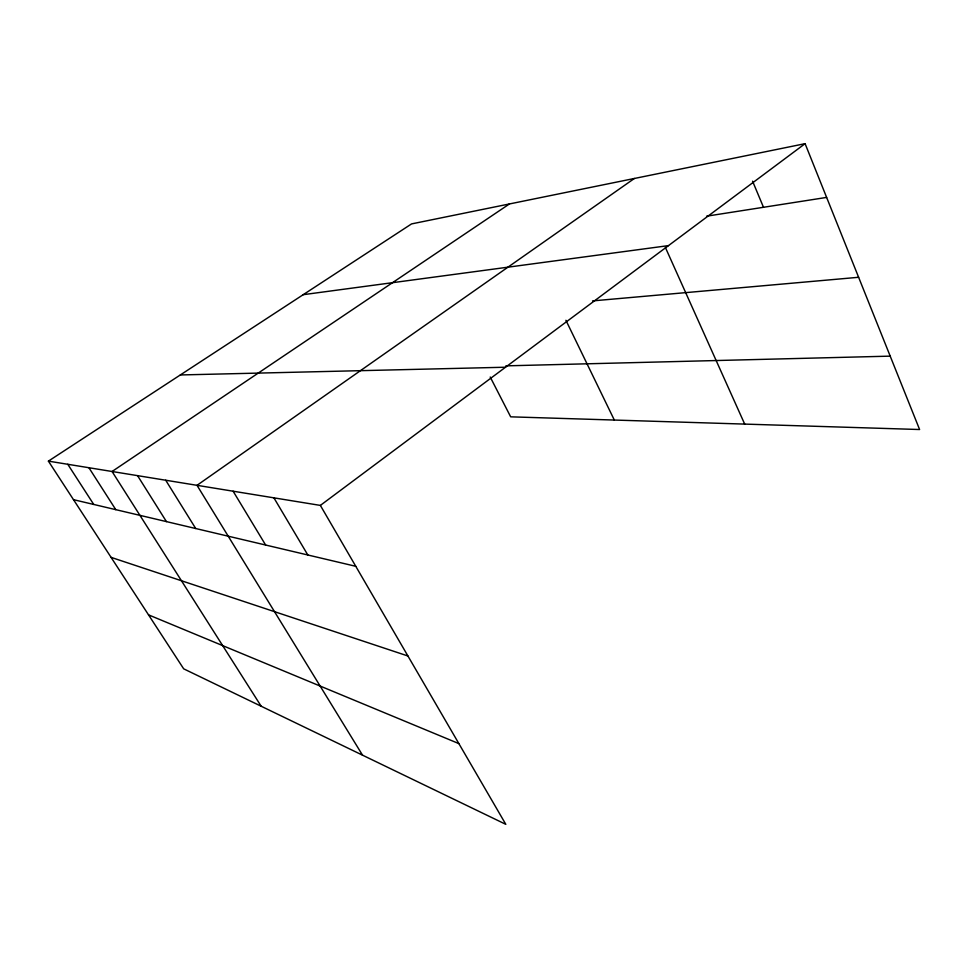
<?xml version="1.0" encoding="UTF-8"?>
<svg xmlns="http://www.w3.org/2000/svg" width="968" height="968" viewBox="0 0 968 968"><rect width="100%" height="100%" fill="white"/><g stroke="black" fill="none" stroke-linecap="round" stroke-linejoin="round"><path stroke-width="1.45" d="M320.36 505.405L505.816 824.337L183.678 668.827L48.4 461.131L320.36 505.405L805.098 143.663L919.6 429.526L510.668 416.833L490.207 377.012M634.391 178.463L197.012 485.331L362.528 755.161M509.471 203.933L112.07 471.501L261.166 706.229M48.4 461.131L411.557 223.911L805.098 143.663M706.567 216.191L826.624 197.411M303.202 294.683L668.477 245.618M592.561 300.903L858.616 277.284M505.853 365.856L890.209 356.139M180.326 374.955L505.526 367.223M73.495 499.669L355.764 566.304M111.078 557.362L407.915 655.989M148.515 614.849L458.868 743.605M67.772 464.289L93.727 504.437M88.911 467.726L115.785 509.652M137.553 475.651L166.436 521.607M165.709 480.237L195.718 528.516M233.119 491.212L265.631 545.02M273.908 497.854L307.824 554.991M565.917 320.287L614.317 420.051M665.403 247.506L744.695 424.093M752.584 181.197L763.498 207.285"/></g></svg>
